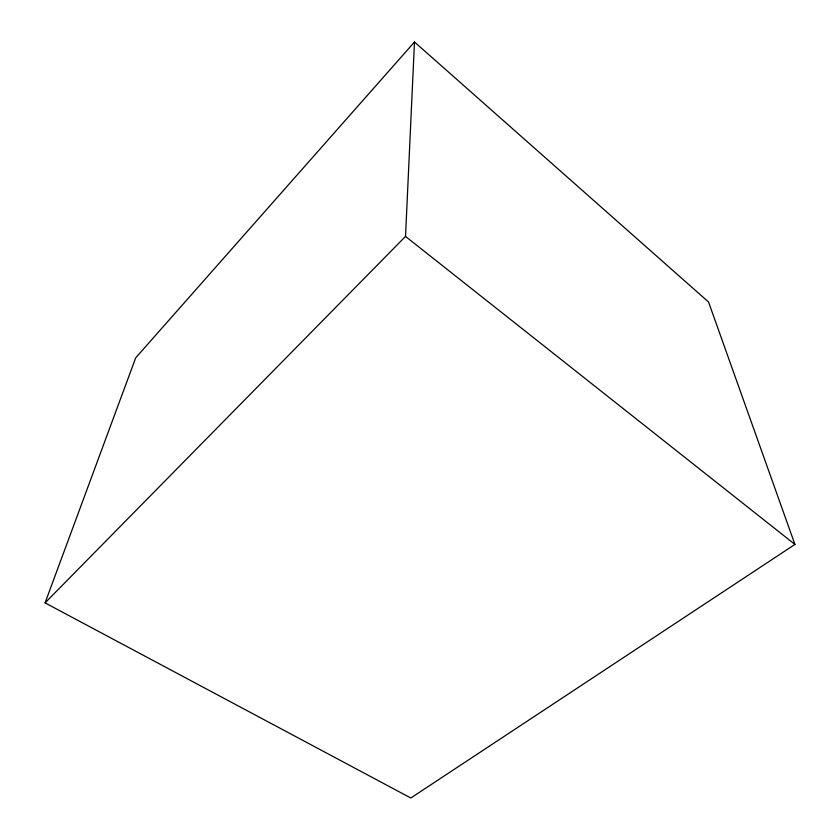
<?xml version="1.0" encoding="UTF-8"?>
<svg xmlns="http://www.w3.org/2000/svg" width="840" height="840" viewBox="0 0 840 840"><rect width="100%" height="100%" fill="white"/><g stroke="black" fill="none" stroke-linecap="round" stroke-linejoin="round"><path stroke-width="1.26" d="M45.077 602.879L405.52 236.418L414.488 42L708.54 302.001L794.924 544.425L410.823 798L45.077 602.879L135.691 357.851L414.488 42M405.52 236.418L794.924 544.425"/></g></svg>
